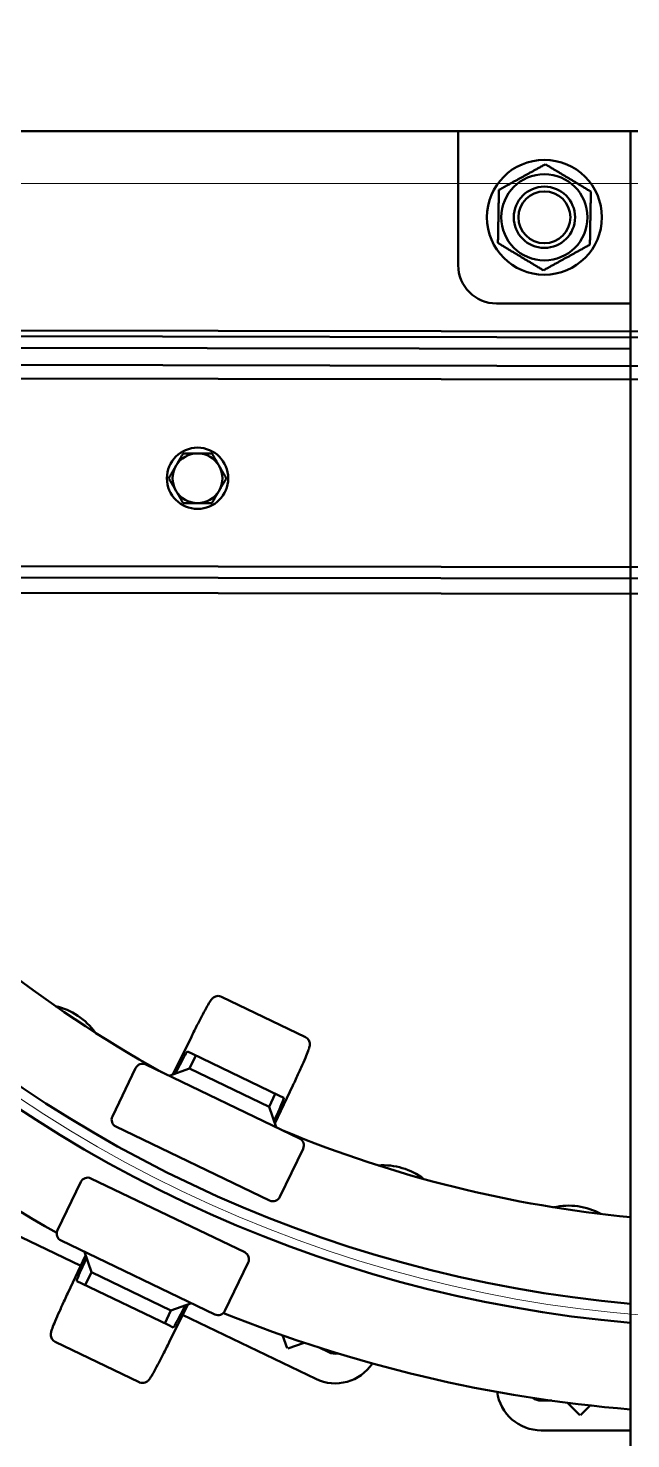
# Model space of a CAD drawing. Extents: x -3873 to 164127, y 7129 to 96529.
# Drawn here: x 50704.5 to 50861.7, y 60914.9 to 61283.2 of the extents above; entities that cross this region are included whole.
import ezdxf

# ---------------------------------------------------------------- set-up
doc = ezdxf.new("R2010")
doc.units = 0
doc.layers.get('0').update_dxf_attribs({"linetype": 'CONTINUOUS'})
doc.layers.add('LAYOUT Kromeka', color=1, linetype='CONTINUOUS', lineweight=5)
doc.layers.add('Visible (ISO)', color=7, linetype='CONTINUOUS', lineweight=50)

# ---------------------------------------------------------------- blocks, each defined once
blk = doc.blocks.new('KD43-180-CCW Feet Cutter & Unloader')
at = {"color": 3}
blk.add_lwpolyline([(815.3, 34.25), (815.3, 840, -1), (1495.8, 840), (1495.8, 34.25)], format="xyb", dxfattribs=at)
at = {"layer": 'Visible (ISO)', "color": 1}
for p, q in [((1185.8, 1395), (1185.8, 870)), ((1209.11, 1209.23), (1185.8, 1209.23)), ((1196.34, 1202.74), (1198.88, 1205.28)), ((1202.28, 1202.03), (1199.08, 1205.23)), ((1206.36, 1201.48), (1209.11, 1201.48)), ((1302.68, 1179.08), (1267.94, 1195.81)), ((1335.93, 1186.12), (1314.05, 1196.66)), ((1264.58, 1188.82), (1267.06, 1187.63)), ((1270.98, 1186.35), (1275.25, 1187.85)), ((1276.63, 1184.42), (1275.44, 1187.81)), ((1301.36, 1176.38), (1306.18, 1186.21)), ((1306.47, 1181.72), (1305.13, 1182.36)), ((1294.31, 1178.97), (1334.41, 1159.66)), ((1303.19, 1178.9), (1302.05, 1176.62)), ((1305.73, 1177.91), (1307.36, 1181.29)), ((1306.47, 1181.72), (1328.97, 1170.88)), ((1291.64, 1178.03), (1285.57, 1165.42)), ((1305.73, 1177.91), (1300.39, 1176.04)), ((1305.73, 1177.91), (1326.46, 1167.93)), ((1326.46, 1167.93), (1328.08, 1171.31)), ((1332.66, 1173.45), (1327.99, 1163.56)), ((1326.46, 1167.93), (1328.32, 1162.59)), ((1330.31, 1170.24), (1328.97, 1170.88)), ((1327.74, 1164.25), (1328.81, 1166.56)), ((1364.02, 1149.55), (1329.27, 1166.28)), ((1326.6, 1143.45), (1286.5, 1162.75)), ((1335.34, 1156.99), (1329.27, 1144.38)), ((1280, 1149.24), (1320.09, 1129.93)), ((1277.33, 1148.3), (1271.25, 1135.69)), ((1312.28, 1113.71), (1272.19, 1133.02)), ((1273.93, 1119.23), (1278.61, 1129.12)), ((1278.85, 1128.43), (1277.78, 1126.12)), ((1280.14, 1124.75), (1278.27, 1130.09)), ((1321.02, 1127.26), (1314.95, 1114.65)), ((1278.51, 1121.37), (1280.14, 1124.75)), ((1300.86, 1114.77), (1280.14, 1124.75)), ((1276.28, 1122.44), (1277.62, 1121.8)), ((1300.12, 1110.96), (1277.62, 1121.8)), ((1305.24, 1116.3), (1300.41, 1106.47)), ((1300.86, 1114.77), (1306.2, 1116.64)), ((1303.4, 1113.79), (1304.54, 1116.06)), ((1299.23, 1111.39), (1300.86, 1114.77)), ((1300.12, 1110.96), (1301.46, 1110.32)), ((1270.66, 1106.56), (1292.55, 1096.02)), ((1220.8, 915), (1185.8, 915)), ((1230.8, 870), (1230.8, 905)), ((1185.8, 870), (1179.8, 870)), ((1185.8, 870), (1645.8, 870))]:
    blk.add_line(p, q, dxfattribs=at)
for radius in [15, 11.25, 8, 8, 6.77]:
    blk.add_circle((1208.3, 892.5), radius, dxfattribs=at)
for centre, radius, start, end in [((1209.11, 1197.57), 11.66, 7.9692, 90), ((1155.8, 840), 365, 68.0794, 85.2854), ((1209.11, 1197.57), 3.91, 54.1341, 90), ((1262.88, 1185.3), 11.66, 64.29, 146.3208), ((1262.88, 1185.3), 3.91, 64.29, 100.1559), ((1155.8, 840), 342.5, 5.025, 84.975), ((1293.44, 1177.17), 2, 64.29, 154.29), ((1155.8, 840), 337.5, 5.0997, 84.9003), ((1287.37, 1164.55), 2, 154.29, 244.29), ((1333.54, 1157.86), 2, 334.29, 64.29), ((1155.8, 840), 365, 42.3694, 60.5006), ((1155.8, 840), 315, 67.5187, 84.535), ((1202, 1168.16), 17.6, 241.2648, 282.7063), ((1279.13, 1147.43), 2, 64.29, 154.29), ((1250.4, 1157.61), 17.6, 232.6933, 274.1349), ((1327.47, 1145.25), 2, 244.29, 334.29), ((1273.05, 1134.82), 2, 154.29, 244.29), ((1319.22, 1128.13), 2, 334.29, 64.29), ((1155.8, 840), 315, 41.8087, 61.0613), ((1313.15, 1115.51), 2, 244.29, 334.29), ((1339.81, 1115.62), 17.6, 215.5505, 256.9921), ((1220.8, 905), 10, 0, 90)]:
    blk.add_arc(centre, radius, start, end, dxfattribs=at)
for centre, major_axis, start_param, end_param in [((1302.53, 1176.95), (-2.6, -5.41), 3.141593, 4.366035), ((1327.71, 1164.83), (2.6, 5.41), 5.058743, 6.283185), ((1278.89, 1127.85), (-2.6, -5.41), 5.058743, 6.283185), ((1304.06, 1115.73), (2.6, 5.41), 3.141593, 4.366035)]:
    blk.add_ellipse(centre, major_axis=major_axis, ratio=0.043247, start_param=start_param, end_param=end_param, dxfattribs=at)
for points, knots in [([(1306.18, 1186.21), (1306.71, 1187.29), (1307.24, 1188.35), (1308.24, 1190.32), (1308.71, 1191.24), (1309.58, 1192.87), (1309.97, 1193.59), (1310.64, 1194.77), (1310.91, 1195.22), (1311.29, 1195.77), (1311.39, 1195.93), (1311.66, 1196.22), (1311.76, 1196.32), (1312.06, 1196.54), (1312.21, 1196.64), (1312.66, 1196.8), (1312.89, 1196.86), (1313.41, 1196.86), (1313.67, 1196.81), (1313.96, 1196.7), (1314, 1196.68), (1314.05, 1196.66)], [0.166564, 0.166564, 0.166564, 0.166564, 0.447411, 0.447411, 0.728257, 0.728257, 1.009104, 1.009104, 1.28995, 1.28995, 1.430373, 1.430373, 1.491026, 1.491026, 1.527158, 1.527158, 1.550616, 1.550616, 1.567689, 1.567689, 1.570796, 1.570796, 1.570796, 1.570796]), ([(1335.93, 1186.12), (1336.13, 1186.03), (1336.31, 1185.89), (1336.62, 1185.6), (1336.73, 1185.44), (1336.92, 1185.11), (1336.97, 1184.95), (1337.05, 1184.65), (1337.07, 1184.52), (1337.09, 1184.27), (1337.08, 1184.17), (1337.07, 1183.92), (1337.05, 1183.81), (1336.94, 1183.3), (1336.83, 1182.99), (1336.48, 1182.04), (1336.23, 1181.42), (1335.61, 1179.94), (1335.25, 1179.09), (1334.41, 1177.23), (1333.95, 1176.22), (1333.2, 1174.6), (1332.94, 1174.03), (1332.66, 1173.45)], [-1.570796, -1.570796, -1.570796, -1.570796, -1.556434, -1.556434, -1.540645, -1.540645, -1.520855, -1.520855, -1.495806, -1.495806, -1.462189, -1.462189, -1.400907, -1.400907, -1.157078, -1.157078, -0.876231, -0.876231, -0.595385, -0.595385, -0.314539, -0.314539, -0.166564, -0.166564, -0.166564, -0.166564]), ([(1270.66, 1106.56), (1270.46, 1106.66), (1270.28, 1106.79), (1269.97, 1107.08), (1269.86, 1107.25), (1269.67, 1107.57), (1269.62, 1107.73), (1269.54, 1108.03), (1269.52, 1108.16), (1269.51, 1108.41), (1269.51, 1108.51), (1269.53, 1108.76), (1269.55, 1108.87), (1269.65, 1109.38), (1269.76, 1109.69), (1270.11, 1110.64), (1270.36, 1111.27), (1270.98, 1112.74), (1271.35, 1113.59), (1272.18, 1115.45), (1272.64, 1116.47), (1273.39, 1118.08), (1273.66, 1118.65), (1273.93, 1119.23)], [-1.570796, -1.570796, -1.570796, -1.570796, -1.556434, -1.556434, -1.540645, -1.540645, -1.520855, -1.520855, -1.495806, -1.495806, -1.462189, -1.462189, -1.400907, -1.400907, -1.157078, -1.157078, -0.876231, -0.876231, -0.595385, -0.595385, -0.314539, -0.314539, -0.166564, -0.166564, -0.166564, -0.166564]), ([(1300.41, 1106.47), (1299.88, 1105.39), (1299.36, 1104.33), (1298.35, 1102.36), (1297.88, 1101.44), (1297.01, 1099.81), (1296.62, 1099.09), (1295.95, 1097.92), (1295.68, 1097.46), (1295.3, 1096.91), (1295.2, 1096.75), (1294.93, 1096.46), (1294.84, 1096.36), (1294.53, 1096.14), (1294.38, 1096.04), (1293.94, 1095.88), (1293.7, 1095.82), (1293.18, 1095.82), (1292.93, 1095.87), (1292.64, 1095.98), (1292.59, 1096), (1292.55, 1096.02)], [0.166564, 0.166564, 0.166564, 0.166564, 0.447411, 0.447411, 0.728257, 0.728257, 1.009104, 1.009104, 1.28995, 1.28995, 1.430373, 1.430373, 1.491026, 1.491026, 1.527158, 1.527158, 1.550616, 1.550616, 1.567689, 1.567689, 1.570796, 1.570796, 1.570796, 1.570796])]:
    blk.add_open_spline(points, degree=3, knots=knots, dxfattribs=at)
for points in [[(1196.43, 899.64), (1202.49, 903), (1208.55, 906.35)], [(1208.55, 906.35), (1214.49, 902.78), (1220.42, 899.21)], [(1196.18, 885.79), (1196.3, 892.72), (1196.43, 899.64)], [(1220.42, 899.21), (1220.3, 892.28), (1220.17, 885.36)], [(1208.05, 878.65), (1202.11, 882.22), (1196.18, 885.79)], [(1220.17, 885.36), (1214.11, 882), (1208.05, 878.65)]]:
    blk.add_rational_spline(points, [1, 1.15470053838, 1], degree=2, dxfattribs=at)
blk = doc.blocks.new('FP01_Feet_Scalder')
at = {"layer": 'Visible (ISO)', "color": 0}
for p, q in [((2458, 399.82), (2458, -35.18)), ((2459.5, 399.82), (2459.5, -35.18)), ((2450.5, -85), (2450.5, 396.43)), ((2447, 391.5), (2447, -81.5)), ((2391, 368.05), (2391, 5.07)), ((2455, 359.5), (2455, 42)), ((2395, 331.08), (2395, -82.81)), ((2398, -82.81), (2398, 331.08))]:
    blk.add_line(p, q, dxfattribs=at)
blk.add_circle((2421, 155), 8, dxfattribs=at)
for start, end in [(120, 180), (60, 120), (0, 60), (180, 240), (300, 0), (240, 300)]:
    blk.add_arc((2421, 155), 6.5, start, end, dxfattribs=at)
for points in [[(2421, 162.51), (2419.26, 161.5), (2417.75, 160.63)], [(2424.25, 160.63), (2422.74, 161.5), (2421, 162.51)], [(2417.75, 160.63), (2416.24, 159.76), (2414.5, 158.75)], [(2414.5, 158.75), (2414.5, 156.74), (2414.5, 155)], [(2427.5, 158.75), (2425.76, 159.76), (2424.25, 160.63)], [(2427.5, 155), (2427.5, 156.74), (2427.5, 158.75)], [(2414.5, 155), (2414.5, 153.26), (2414.5, 151.25)], [(2427.5, 151.25), (2427.5, 153.26), (2427.5, 155)], [(2414.5, 151.25), (2416.24, 150.24), (2417.75, 149.37)], [(2424.25, 149.37), (2425.76, 150.24), (2427.5, 151.25)], [(2417.75, 149.37), (2419.26, 148.5), (2421, 147.49)], [(2421, 147.49), (2422.74, 148.5), (2424.25, 149.37)]]:
    blk.add_rational_spline(points, [1, 1.0379548493, 1], degree=2, dxfattribs=at)
blk = doc.blocks.new('feet_scalder_platform')
at = {"ltscale": 20}
blk.add_line((1220, -2751.15), (-520, -2751.15), dxfattribs=at)

msp = doc.modelspace()

# ---------------------------------------------------------------- block references
at = {"layer": 'LAYOUT Kromeka', "color": 6, "ltscale": 20, "rotation": 180}
msp.add_blockref('KD43-180-CCW Feet Cutter & Unloader', (52047.45, 62126.3), dxfattribs=at)
at = {"layer": 'LAYOUT Kromeka', "rotation": 89.90410115215707}
msp.add_blockref('FP01_Feet_Scalder', (50899.6, 58744.4), dxfattribs=at)
at = {"layer": 'LAYOUT Kromeka', "color": 0, "linetype": 'Continuous', "ltscale": 50, "xscale": -1, "rotation": 180}
msp.add_blockref('feet_scalder_platform', (50992.19, 58491.46), dxfattribs=at)

doc.saveas('drawing.dxf')
